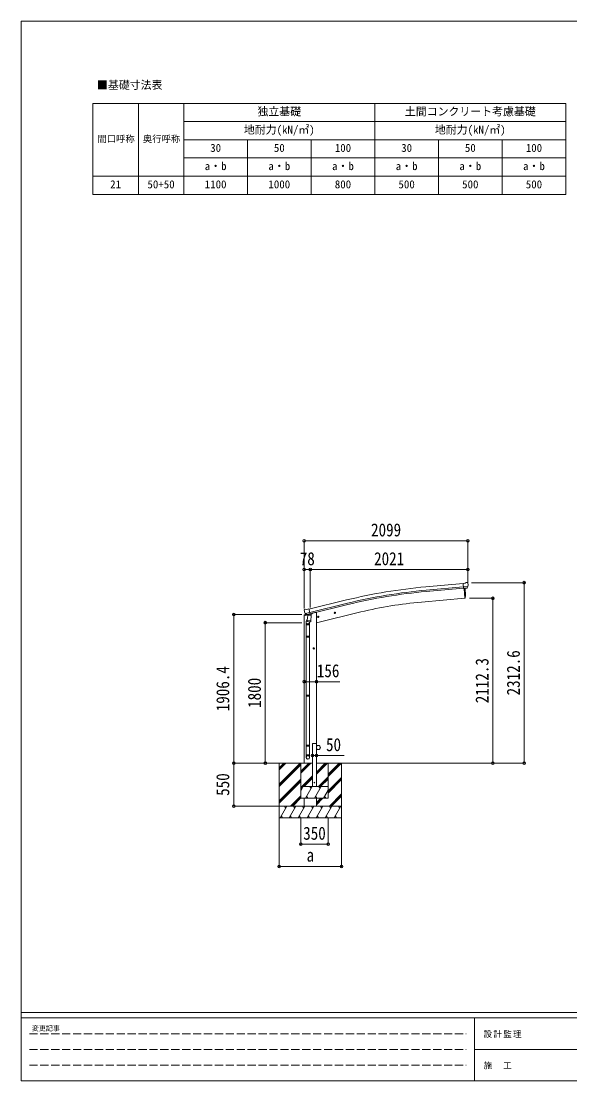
# Model space of a CAD drawing. Units: millimetres at full size, sheet at 1:35, with parts at other scales. Extents: x -9783 to 9892, y -6828 to 6752.
# Drawn here: x -9783 to -2745, y -6828 to 6752 of the extents above; entities that cross this region are included whole.
import ezdxf
from ezdxf.enums import TextEntityAlignment as Align

# ---------------------------------------------------------------- set-up
doc = ezdxf.new("R2010")
doc.units = ezdxf.units.MM
doc.header["$LTSCALE"] = 35
doc.header["$PDMODE"] = 32
doc.header["$PDSIZE"] = 35
doc.linetypes.add('DASHED3', pattern=[4, 3, -1])
for name, color, linetype, lineweight in [('0-0_0', 7, 'Continuous', 9), ('0-1_本体', 4, 'Continuous', 9), ('0-2_部品', 7, 'Continuous', 9), ('0-4_TABLE1', 3, 'Continuous', 9), ('0-5_DIM1', 3, 'Continuous', 9), ('0-A_寸法', 6, 'Continuous', 9), ('1-0_FRAME', 7, 'Continuous', 18), ('F-0_240', 7, 'Continuous', 9)]:
    doc.layers.add(name, color=color, linetype=linetype, lineweight=lineweight)
doc.styles.add('ＭＳ ゴシック', font='')
doc.styles.get('ＭＳ ゴシック').set_extended_font_data('MS Gothic')

msp = doc.modelspace()

# ---------------------------------------------------------------- linework, layer by layer
at = {"layer": '0-0_0'}
for p, q in [((-6151.68, -2756.63), (-6501.98, -2756.63)), ((-6473.93, -2756.63), (-6473.93, -3456.63)), ((-6473.93, -3028.13), (-6202.42, -2756.63)), ((-6473.93, -2816), (-6414.56, -2756.63)), ((-6473.93, -2830.14), (-6400.41, -2756.63)), ((-6473.93, -2844.28), (-6386.27, -2756.63)), ((-6473.93, -3042.27), (-6196.18, -2764.53)), ((-6473.93, -3056.42), (-6196.18, -2778.67)), ((-6196.18, -2756.63), (-6196.18, -3206.63)), ((-6196.18, -2858.98), (-6093.83, -2756.63)), ((-6196.18, -2873.12), (-6079.68, -2756.63)), ((-6196.18, -2887.26), (-6065.54, -2756.63)), ((-6152.18, -2756.63), (-6046.18, -2756.63)), ((-5996.18, -2756.63), (-4008.34, -2756.63)), ((-5996.18, -2899.4), (-5853.41, -2756.63)), ((-5996.18, -2885.25), (-5867.55, -2756.63)), ((-5996.18, -2871.11), (-5881.69, -2756.63)), ((-5846.18, -3206.63), (-5846.18, -2756.63)), ((-5846.18, -2928.14), (-5674.66, -2756.63)), ((-5846.18, -2899.86), (-5702.95, -2756.63)), ((-5846.18, -2914), (-5688.8, -2756.63)), ((-5673.93, -2756.63), (-5673.93, -3456.63)), ((-6473.93, -3240.26), (-6196.18, -2962.52)), ((-6473.93, -3254.41), (-6196.18, -2976.66)), ((-6181.7, -3056.63), (-6046.18, -2921.11)), ((-6167.56, -3056.63), (-6046.18, -2935.25)), ((-6153.41, -3056.63), (-6046.18, -2949.4)), ((-5969.56, -3056.63), (-5846.18, -2933.24)), ((-5955.42, -3056.63), (-5846.18, -2947.39)), ((-5941.28, -3056.63), (-5846.18, -2961.53)), ((-5846.18, -3111.99), (-5673.93, -2939.74)), ((-5846.18, -3126.13), (-5673.93, -2953.89)), ((-5846.18, -3140.28), (-5673.93, -2968.03)), ((-6473.93, -3268.55), (-6196.18, -2990.8)), ((-6196.18, -3109.75), (-6165.51, -3056.63)), ((-6196.18, -3056.63), (-5846.18, -3056.63)), ((-6180.51, -3082.62), (-6195.51, -3056.63)), ((-6136.64, -3206.63), (-6050.04, -3056.63)), ((-6065.04, -3082.62), (-6080.04, -3056.63)), ((-6021.17, -3206.63), (-5934.57, -3056.63)), ((-5949.57, -3082.61), (-5964.57, -3056.63)), ((-5905.7, -3206.63), (-5846.18, -3103.53)), ((-6328.16, -3306.63), (-6196.18, -3174.65)), ((-6314.02, -3306.63), (-6196.18, -3188.79)), ((-6299.88, -3306.63), (-6196.18, -3202.93)), ((-6196.18, -3206.63), (-5846.18, -3206.63)), ((-6151.68, -3206.63), (-6151.68, -3306.63)), ((-6121.64, -3180.65), (-6106.64, -3206.63)), ((-6006.17, -3180.65), (-5991.17, -3206.63)), ((-5996.18, -3206.63), (-5996.18, -3306.63)), ((-5996.18, -3261.99), (-5940.82, -3206.63)), ((-5996.18, -3276.13), (-5926.67, -3206.63)), ((-5996.18, -3290.28), (-5912.53, -3206.63)), ((-5890.7, -3180.65), (-5875.7, -3206.63)), ((-5828.68, -3306.63), (-5673.93, -3151.87)), ((-5814.54, -3306.63), (-5673.93, -3166.02)), ((-5800.4, -3306.63), (-5673.93, -3180.16)), ((-5673.93, -3306.63), (-6473.93, -3306.63)), ((-6461.22, -3456.63), (-6374.62, -3306.63)), ((-6389.62, -3332.61), (-6404.62, -3306.63)), ((-6345.75, -3456.63), (-6259.15, -3306.63)), ((-6274.15, -3332.61), (-6289.15, -3306.63)), ((-6230.28, -3456.63), (-6143.68, -3306.63)), ((-6158.68, -3332.61), (-6173.68, -3306.63)), ((-6114.81, -3456.63), (-6028.21, -3306.63)), ((-6043.21, -3332.61), (-6058.21, -3306.63)), ((-5999.34, -3456.63), (-5912.74, -3306.63)), ((-5927.74, -3332.61), (-5942.74, -3306.63)), ((-5883.87, -3456.63), (-5797.27, -3306.63)), ((-5827.27, -3306.63), (-5812.27, -3332.61)), ((-5768.4, -3456.63), (-5681.8, -3306.63)), ((-5711.8, -3306.63), (-5696.8, -3332.61)), ((-6473.93, -3456.63), (-5673.93, -3456.63)), ((-6446.22, -3430.65), (-6431.22, -3456.63)), ((-6330.75, -3430.65), (-6315.75, -3456.63)), ((-6215.28, -3430.65), (-6200.28, -3456.63)), ((-6099.81, -3430.65), (-6084.81, -3456.63)), ((-5984.34, -3430.65), (-5969.34, -3456.63)), ((-5868.87, -3430.65), (-5853.87, -3456.63)), ((-5753.4, -3430.65), (-5738.4, -3456.63))]:
    msp.add_line(p, q, dxfattribs=at)
at = {"layer": '0-1_本体'}
for p, q in [((-4114.86, -454.28), (-4591.79, -497.34)), ((-4111.15, -497.12), (-4587.93, -540.12)), ((-4109.62, -514.1), (-4586.4, -557.09)), ((-4102.47, -516.73), (-4091.31, -644.33)), ((-6091.65, -783.04), (-5608.72, -665.74)), ((-4091.31, -644.33), (-4649.18, -693.14)), ((-6081.63, -824.81), (-5598.59, -707.48)), ((-6077.65, -841.38), (-5594.56, -724.04)), ((-6151.93, -866.59), (-6151.93, -2756.88)), ((-5996.28, -956.66), (-5424.81, -819.46)), ((-5995.93, -827), (-5995.93, -2756.38))]:
    msp.add_line(p, q, dxfattribs=at)
msp.add_lwpolyline([(-5995.93, -827), (-6015.93, -827), (-6049.43, -835.05)], dxfattribs=at)
for centre, radius, start, end in [((-3967.19, -7423.78), 6954.55, 95.15276, 103.65276), ((-3967.19, -7423.78), 6911.6, 95.15276, 103.65276), ((-3967.19, -7423.78), 6894.55, 95.15276, 103.65276), ((-4187.07, -5975.02), 5302.05, 95, 103.5)]:
    msp.add_arc(centre, radius, start, end, dxfattribs=at)
at = {"layer": '0-2_部品'}
for p, q in [((-4088.43, -450.34), (-4115, -452.67)), ((-4109.34, -517.33), (-4115, -452.67)), ((-4052.14, -492.63), (-4111.05, -497.79)), ((-4099.38, -516.46), (-4109.34, -517.33)), ((-4102.47, -516.73), (-4091.31, -644.33)), ((-4088.43, -450.34), (-4076.71, -443.58)), ((-4061.81, -441.99), (-4075.47, -443.19)), ((-4065.77, -513.52), (-4073.48, -514.19)), ((-4063.39, -512.12), (-4052.45, -493.18)), ((-4052.67, -447.74), (-4058.16, -443.14)), ((-4051.61, -449.78), (-4051.49, -451.13)), ((-4091.31, -644.33), (-4089.25, -644.08)), ((-6153.12, -798.57), (-6152.85, -799.72)), ((-6148.9, -789.99), (-6152.76, -796.29)), ((-6145.81, -787.75), (-6132.63, -784.58)), ((-6118.07, -787.26), (-6131.33, -784.56)), ((-6118.07, -787.26), (-6092.14, -781.03)), ((-6154.25, -866.9), (-6111.55, -856.65)), ((-6154.25, -860.01), (-6154.25, -866.9)), ((-6125.74, -850.8), (-6151.95, -857.1)), ((-6139.07, -838.88), (-6081.56, -825.07)), ((-6122.22, -853.79), (-6138.59, -839.3)), ((-6128.69, -983.94), (-6128.69, -949.59)), ((-6110.62, -903.31), (-6125.32, -941.86)), ((-6119.51, -854.35), (-6111.99, -852.55)), ((-6118.67, -854.25), (-6117.14, -853.88)), ((-6117.14, -853.88), (-6080.44, -845.07)), ((-6115.3, -854.11), (-6115.36, -854.85)), ((-6114.6, -855.89), (-6088.78, -862.33)), ((-6113.21, -940.54), (-6112.34, -928.07)), ((-6112.82, -941.9), (-6112.82, -941.9)), ((-6107.68, -861.24), (-6112.36, -928.07)), ((-6066.67, -931.27), (-6112.36, -928.07)), ((-6111.37, -942.68), (-6069.67, -945.59)), ((-6061.99, -864.43), (-6107.68, -861.24)), ((-6105.91, -858.06), (-6106.14, -861.34)), ((-6086.39, -846.89), (-6087.41, -861.5)), ((-6081.29, -944.78), (-6085.83, -956.1)), ((-6082.69, -949.29), (-6082.69, -983.94)), ((-6080.44, -845.07), (-6078.91, -844.7)), ((-6077.35, -842.6), (-6076.41, -842.66)), ((-6076.41, -842.66), (-6063.1, -857.98)), ((-6072.42, -847.26), (-6053.53, -842.72)), ((-6066.68, -931.27), (-6067.57, -943.96)), ((-6066.67, -931.27), (-6061.99, -864.43)), ((-6063.1, -857.98), (-6063.54, -864.32)), ((-6049.7, -834.55), (-6049.7, -837.86)), ((-5981.36, -884.17), (-5961.92, -879.5)), ((-5976.81, -876.39), (-5978.94, -883.59)), ((-5969.51, -874.64), (-5976.81, -876.39)), ((-5969.31, -891.56), (-5973.98, -872.11)), ((-5964.34, -880.08), (-5969.51, -874.64)), ((-5966.47, -887.28), (-5964.34, -880.08)), ((-5767.44, -832.81), (-5748, -828.14)), ((-5762.89, -825.03), (-5765.02, -832.23)), ((-5755.59, -823.28), (-5762.89, -825.03)), ((-5755.38, -840.2), (-5760.05, -820.76)), ((-5750.42, -828.73), (-5755.59, -823.28)), ((-5752.55, -835.92), (-5750.42, -828.73)), ((-6082.69, -983.94), (-6128.69, -983.94)), ((-6126.69, -983.94), (-6126.69, -1130.64)), ((-6084.69, -983.94), (-6084.69, -1130.64)), ((-6128.69, -1132.64), (-6127.69, -1130.64)), ((-6082.69, -1132.64), (-6128.69, -1132.64)), ((-6082.69, -1140.64), (-6128.69, -1140.64)), ((-6083.69, -1130.64), (-6127.69, -1130.64)), ((-6083.69, -1142.64), (-6127.69, -1142.64)), ((-6126.69, -1142.64), (-6126.69, -1886.83)), ((-6084.69, -1142.64), (-6084.69, -1886.83)), ((-6082.69, -1132.64), (-6083.69, -1130.64)), ((-6082.69, -1140.64), (-6083.69, -1142.64)), ((-6082.69, -1132.64), (-6082.69, -1140.64)), ((-6020.18, -1286.75), (-6040.18, -1286.75)), ((-6030.18, -1279.24), (-6036.68, -1283)), ((-6036.68, -1283), (-6036.68, -1290.5)), ((-6036.68, -1290.5), (-6030.18, -1294.26)), ((-6030.18, -1296.75), (-6030.18, -1276.75)), ((-6023.68, -1283), (-6030.18, -1279.24)), ((-6128.69, -1888.83), (-6127.69, -1886.83)), ((-6082.69, -1888.83), (-6128.69, -1888.83)), ((-6082.69, -1896.83), (-6128.69, -1896.83)), ((-6083.69, -1886.83), (-6127.69, -1886.83)), ((-6083.69, -1898.83), (-6127.69, -1898.83)), ((-6126.69, -1898.83), (-6126.69, -2649.01)), ((-6084.69, -1898.83), (-6084.69, -2649.01)), ((-6082.69, -1888.83), (-6083.69, -1886.83)), ((-6082.69, -1896.83), (-6083.69, -1898.83)), ((-6082.69, -1888.83), (-6082.69, -1896.83)), ((-6128.69, -2529.01), (-6127.69, -2527.01)), ((-6082.69, -2529.01), (-6128.69, -2529.01)), ((-6082.69, -2537.01), (-6128.69, -2537.01)), ((-6083.69, -2527.01), (-6127.69, -2527.01)), ((-6083.69, -2539.01), (-6127.69, -2539.01)), ((-6126.69, -2539.01), (-6126.69, -2649.01)), ((-6084.69, -2539.01), (-6084.69, -2649.01)), ((-6082.69, -2529.01), (-6083.69, -2527.01)), ((-6082.69, -2537.01), (-6083.69, -2539.01)), ((-6082.69, -2529.01), (-6082.69, -2537.01)), ((-6128.69, -2683.16), (-6128.69, -2649.01)), ((-6082.69, -2649.01), (-6128.69, -2649.01)), ((-6082.69, -2683.16), (-6082.69, -2649.01))]:
    msp.add_line(p, q, dxfattribs=at)
for points in [[(-4099.38, -516.46), (-4099.11, -516.53), (-4073.73, -514.31), (-4073.48, -514.19)], [(-4052.06, -492), (-4052.35, -492.99), (-4052.45, -493.18)], [(-6086.71, -846.48), (-6076.98, -844.15), (-6092.14, -781.03)], [(-6139.34, -838.3), (-6138.75, -839.14), (-6138.59, -839.3)], [(-6086.71, -846.48), (-6086.94, -846.63), (-6111.71, -852.58), (-6111.99, -852.55)], [(-5978.94, -883.59), (-5973.77, -889.03), (-5966.47, -887.28)], [(-5765.02, -832.23), (-5759.85, -837.68), (-5752.55, -835.92)], [(-6128.69, -1132.64), (-6128.69, -1140.64), (-6127.69, -1142.64)], [(-6030.18, -1294.26), (-6023.68, -1290.5), (-6023.68, -1283)], [(-6128.69, -1888.83), (-6128.69, -1896.83), (-6127.69, -1898.83)], [(-6128.69, -2529.01), (-6128.69, -2537.01), (-6127.69, -2539.01)]]:
    msp.add_lwpolyline(points, dxfattribs=at)
for centre, radius in [((-5971.64, -881.84), 8.5), ((-5971.64, -881.84), 7.7), ((-5971.64, -881.84), 6.5), ((-5757.72, -830.48), 8.5), ((-5757.72, -830.48), 7.7), ((-5757.72, -830.48), 6.5), ((-6030.18, -1286.75), 8.5), ((-6030.18, -1286.75), 7.7), ((-6030.18, -1286.75), 6.5)]:
    msp.add_circle(centre, radius, dxfattribs=at)
at = {"layer": '0-2_部品', "color": 4}
msp.add_circle((-6021.18, -3006.63), 4, dxfattribs=at)
at = {"layer": '0-2_部品'}
for centre, radius, start, end in [((-4985.07, -588.52), 900, 356.63919, 4.64986), ((-4075.21, -446.17), 3, 95, 120), ((-4061.37, -446.97), 5, 50.00648, 94.99352), ((-4253.12, -468.77), 202.4, 353.4085, 5), ((-4089.62, -641.1), 3, 277, 356.63919), ((-5956.04, -752.47), 202.4, 193.5, 205.09125), ((-6144.64, -792.61), 5, 103.5, 148.5), ((-6131.92, -787.5), 3, 78.5, 103.5), ((-6151.25, -860.01), 3, 103.5, 180), ((-6098.69, -949.59), 30, 177.45142, 180), ((-6118.79, -853.76), 0.5, 248.23754, 283.5), ((-6115.8, -854.07), 0.5, 356, 103.5), ((-6114.36, -854.92), 1, 176, 256), ((-6111.27, -940.71), 1.95, 175.04017, 217.47766), ((-6111.23, -940.68), 2, 217.40962, 266), ((-6088.43, -861.36), 1.03, 250.03897, 351.96569), ((-6085.79, -846.97), 0.604, 100.59842, 172.20595), ((-6079.02, -844.22), 0.5, 283.5, 318.76246), ((-6069.53, -943.6), 2, 266, 349.46843), ((-6054.7, -837.86), 5, 283.5, 0)]:
    msp.add_arc(centre, radius, start, end, dxfattribs=at)
for centre, major_axis, ratio, start_param, end_param in [((-4066.04, -510.52), (1.62, -2.54), 0.997631, 5.80419048, 5.89294842), ((-4066.11, -510.41), (-3.5, 2.17), 0.650902, 2.11455212, 2.18736272), ((-4065.99, -510.61), (1.62, -2.54), 0.997631, 5.96575902, 6.76218013), ((-4047.28, -445.74), (-15.35, 3.44), 0.101033, 5.97514262, 5.97537366), ((-4054.61, -450.04), (2.71, -1.31), 0.997474, 0.53665673, 1.32256522), ((-6150.2, -797.86), (-1.57, -2.57), 0.99628, 4.71238898, 5.49965061), ((-6105.69, -949.29), (23, 0), 0.996195, 2.35855691, 6.32532375), ((-6105.69, -949.29), (21, 0), 0.996195, 2.77866839, 5.95123941), ((-6120.23, -851.53), (-0.73, -2.92), 0.997631, 5.80419048, 6.60061159), ((-6120.17, -851.3), (2.63, 3.16), 0.650902, 4.09582259, 4.16863319), ((-6120.2, -851.43), (-0.73, -2.92), 0.997631, 0.39023689, 0.47899483), ((-6105.69, -2681.41), (-23, 0), 0.996195, 3.14159265, 6.28318531), ((-6105.69, -2683.16), (-23, 0), 0.996195, 3.14159265, 6.28318531), ((-6105.69, -2683.16), (0, -23.43), 0.981806, 4.71238898, 7.85398163)]:
    msp.add_ellipse(centre, major_axis=major_axis, ratio=ratio, start_param=start_param, end_param=end_param, dxfattribs=at)
msp.add_ellipse((-6105.69, -2683.16), major_axis=(21, 0), ratio=0.996195, dxfattribs=at)
at = {"layer": '0-4_TABLE1'}
for p, q in [((-6046.48, -2506.63), (-6046.37, -2504.58)), ((-5995.88, -2506.63), (-6046.48, -2506.63)), ((-5996.98, -2503.63), (-6045.37, -2503.63)), ((-5996.18, -2506.63), (-5994.18, -2506.63)), ((-5996.18, -2506.63), (-5996.18, -2529.33)), ((-5995.88, -2506.63), (-5995.98, -2504.58)), ((-5994.18, -2529.33), (-5994.18, -2506.63)), ((-5971.18, -2529.33), (-5994.18, -2529.33)), ((-5994.18, -2531.33), (-5971.18, -2531.33)), ((-5996.18, -2606.63), (-5996.18, -2583.93)), ((-5996.18, -2606.63), (-5994.18, -2606.63)), ((-5994.18, -2581.93), (-5971.18, -2581.93)), ((-5994.18, -2583.93), (-5994.18, -2606.63)), ((-5971.18, -2583.93), (-5994.18, -2583.93))]:
    msp.add_line(p, q, dxfattribs=at)
msp.add_circle((-5971.18, -2556.63), 25, dxfattribs=at)
for centre, radius, start, end in [((-6045.37, -2504.63), 1, 90, 176.99994), ((-5996.98, -2504.63), 1, 3.00011, 90), ((-5994.18, -2529.33), 2, 180, 270), ((-5971.18, -2556.63), 27.3, 270, 90), ((-5971.18, -2556.63), 25.3, 270, 90), ((-5994.18, -2583.93), 2, 90, 180)]:
    msp.add_arc(centre, radius, start, end, dxfattribs=at)
at = {"layer": '0-5_DIM1'}
for p, q in [((-6046.18, -2506.63), (-6046.18, -3056.63)), ((-5996.18, -2506.63), (-6046.18, -2506.63)), ((-5996.18, -3056.63), (-5996.18, -2506.63))]:
    msp.add_line(p, q, dxfattribs=at)
at = {"layer": '0-A_寸法'}
for p, q in [((-6151.88, 92.18), (-6151.88, -276.82)), ((-6151.88, 92.18), (-4052.93, 92.18)), ((-4052.93, 92.18), (-4052.93, -276.82)), ((-6151.88, -276.82), (-6073.93, -276.82)), ((-6151.88, -276.82), (-6151.88, -774.13)), ((-6073.93, -276.82), (-6073.93, -763.69)), ((-6073.93, -276.82), (-4052.93, -276.82)), ((-4052.93, -276.82), (-4052.93, -441.25)), ((-3329.3, -443.98), (-4008.34, -443.98)), ((-3329.3, -2756.63), (-3329.3, -443.98)), ((-3731.1, -644.33), (-4032.52, -644.33)), ((-3731.1, -2756.63), (-3731.1, -644.33)), ((-7056.76, -2756.63), (-7056.76, -850.26)), ((-7056.76, -850.26), (-6181.46, -850.26)), ((-6651.21, -956.66), (-6181.46, -956.66)), ((-6651.21, -2756.63), (-6651.21, -956.66)), ((-6151.93, -1712.73), (-5995.93, -1712.73)), ((-5995.93, -1712.73), (-5695.93, -1712.73)), ((-6046.18, -2659.94), (-5996.18, -2659.94)), ((-5996.18, -2659.94), (-5638.53, -2659.94)), ((-7056.76, -2756.63), (-6473.93, -2756.63)), ((-7056.76, -3306.63), (-7056.76, -2756.63)), ((-6651.21, -2756.63), (-6181.46, -2756.63)), ((-3731.1, -2756.63), (-4032.52, -2756.63)), ((-3329.3, -2756.63), (-4008.34, -2756.63)), ((-7056.76, -3306.63), (-6473.93, -3306.63)), ((-6473.93, -4082.87), (-6473.93, -3460.57)), ((-6195.86, -3795.66), (-6195.86, -3460.57)), ((-5845.83, -3795.66), (-5845.83, -3460.57)), ((-5673.93, -4082.87), (-5673.93, -3460.57)), ((-6195.86, -3795.66), (-5845.83, -3795.66)), ((-6473.93, -4082.87), (-5673.93, -4082.87))]:
    msp.add_line(p, q, dxfattribs=at)
for p in [(-6151.88, 92.18), (-4052.93, 92.18), (-6151.88, -276.82), (-6073.93, -276.82), (-4052.93, -276.82), (-3329.3, -443.98), (-3731.1, -644.33), (-7056.76, -850.26), (-6651.21, -956.66), (-6151.93, -1712.73), (-5995.93, -1712.73), (-6046.18, -2659.94), (-5996.18, -2659.94), (-7056.76, -2756.63), (-6651.21, -2756.63), (-3731.1, -2756.63), (-3329.3, -2756.63), (-7056.76, -3306.63), (-6195.86, -3795.66), (-5845.83, -3795.66), (-6473.93, -4082.87), (-5673.93, -4082.87)]:
    msp.add_point(p, dxfattribs=at)
at = {"layer": '1-0_FRAME'}
for p, q in [((-8863.19, 5699.12), (-8863.19, 4532.45)), ((-8863.19, 5699.12), (-2796.52, 5699.12)), ((-8279.85, 5699.12), (-8279.85, 4532.45)), ((-5246.52, 5699.12), (-5246.52, 4532.45)), ((-7696.52, 5465.79), (-2796.52, 5465.79)), ((-7696.52, 5232.45), (-2796.52, 5232.45)), ((-4429.85, 5232.45), (-4429.85, 4532.45)), ((-7696.52, 4999.12), (-2796.52, 4999.12)), ((-8863.19, 4765.79), (-7696.52, 4765.79)), ((-7696.52, 4765.79), (-2796.52, 4765.79)), ((-8863.19, 4532.45), (-8279.85, 4532.45)), ((-8279.85, 4532.45), (-5246.52, 4532.45)), ((-5246.52, 4532.45), (-3613.19, 4532.45)), ((-3613.19, 4532.45), (-2796.52, 4532.45))]:
    msp.add_line(p, q, dxfattribs=at)
for points in [[(-7696.52, 5699.12), (-7696.52, 5465.79), (-7696.52, 4765.79), (-7696.52, 4532.45)], [(-2796.52, 5699.12), (-2796.52, 4999.12), (-2796.52, 4532.45)], [(-6879.85, 5232.45), (-6879.85, 4999.12), (-6879.85, 4532.45)], [(-6063.19, 5232.45), (-6063.19, 4999.12), (-6063.19, 4532.45)], [(-3613.19, 5232.45), (-3613.19, 4765.79), (-3613.19, 4532.45)]]:
    msp.add_lwpolyline(points, dxfattribs=at)
at = {"layer": 'F-0_240', "color": 5}
for p, q in [((-9783.03, 6751.9), (-9783.03, -6828.1)), ((-9783.03, 6751.9), (9396.97, 6751.9)), ((-9783.03, -5953.1), (9396.97, -5953.1)), ((-9783.03, -6023.1), (6285.75, -6023.1)), ((-3969.25, -6023.1), (-3969.25, -6828.1)), ((-3969.25, -6425.6), (3205.75, -6425.6)), ((-9783.03, -6828.1), (9396.97, -6828.1))]:
    msp.add_line(p, q, dxfattribs=at)
at = {"layer": 'F-0_240', "color": 4, "linetype": 'DASHED3'}
for p, q in [((-9678.03, -6224.35), (-4074.25, -6224.35)), ((-9678.03, -6425.6), (-4074.25, -6425.6)), ((-9678.03, -6626.85), (-4074.25, -6626.85))]:
    msp.add_line(p, q, dxfattribs=at)

# ---------------------------------------------------------------- texts
at = {"layer": '0-A_寸法', "color": 7, "style": 'ＭＳ ゴシック', "width": 0.85}
for s, p in [('2099', (-5294.9, 99.18)), ('78', (-6209.15, -269.82)), ('2021', (-5255.93, -269.82)), ('156', (-5990.3, -1705.73)), ('50', (-5872.69, -2652.94)), ('350', (-6165.22, -3788.66)), ('a', (-6122.05, -4068.62))]:
    msp.add_text(s, height=166.8, dxfattribs=at).set_placement(p, align=Align.BOTTOM_LEFT)
for s, p in [('2312.6', (-3336.3, -1889.06)), ('2112.3', (-3738.1, -1989.23)), ('1906.4', (-7063.76, -2092.19)), ('1800', (-6658.21, -2049.14)), ('550', (-7063.76, -3176.01))]:
    msp.add_text(s, height=166.8, rotation=90, dxfattribs=at).set_placement(p, align=Align.BOTTOM_LEFT)
at = {"layer": '1-0_FRAME', "style": 'ＭＳ ゴシック'}
for s, height, p in [('■基礎寸法表', 102.6, (-8810.34, 5852.46)), ('独立基礎', 102.6, (-6751.52, 5512.45)), ('土間コンクリート考慮基礎', 102.6, (-4861.52, 5512.45)), ('間口呼称', 85.53, (-8804.85, 5174.12)), ('奥行呼称', 85.53, (-8221.52, 5174.12)), ('地耐力(kN/㎡)', 102.6, (-6926.52, 5279.12)), ('地耐力(kN/㎡)', 102.6, (-4476.52, 5279.12)), ('30', 102.6, (-7358.19, 5045.79)), ('50', 102.6, (-6541.52, 5045.79)), ('100', 102.6, (-5759.85, 5045.79)), ('30', 102.6, (-4908.19, 5045.79)), ('50', 102.6, (-4091.52, 5045.79)), ('100', 102.6, (-3309.85, 5045.79)), ('a・b', 102.6, (-7428.19, 4812.45)), ('a・b', 102.6, (-6611.52, 4812.45)), ('a・b', 102.6, (-5794.85, 4812.45)), ('a・b', 102.6, (-4978.19, 4812.45)), ('a・b', 102.6, (-4161.52, 4812.45)), ('a・b', 102.6, (-3344.85, 4812.45)), ('21', 102.6, (-8641.52, 4579.12)), ('50+50', 102.6, (-8163.19, 4579.12)), ('1100', 102.6, (-7428.19, 4579.12)), ('1000', 102.6, (-6611.52, 4579.12)), ('800', 102.6, (-5759.85, 4579.12)), ('500', 102.6, (-4943.19, 4579.12)), ('500', 102.6, (-4126.52, 4579.12)), ('500', 102.6, (-3309.85, 4579.12))]:
    msp.add_text(s, height=height, dxfattribs=at).set_placement(p, align=Align.BOTTOM_LEFT)
at = {"layer": 'F-0_240', "style": 'ＭＳ ゴシック'}
msp.add_text('変更記事', height=64.15, dxfattribs=at).set_placement((-9646.27, -6206.85), align=Align.BOTTOM_LEFT)
at = {"layer": 'F-0_240', "char_height": 76.98, "attachment_point": 7, "style": 'ＭＳ ゴシック'}
for s, insert in [('\\T1.17;設計監理', (-3851.04, -6276.85)), ('\\T1.17;施\u3000工', (-3851.04, -6679.35))]:
    msp.add_mtext(s, dxfattribs=dict(at, insert=insert))

doc.saveas('drawing.dxf')
